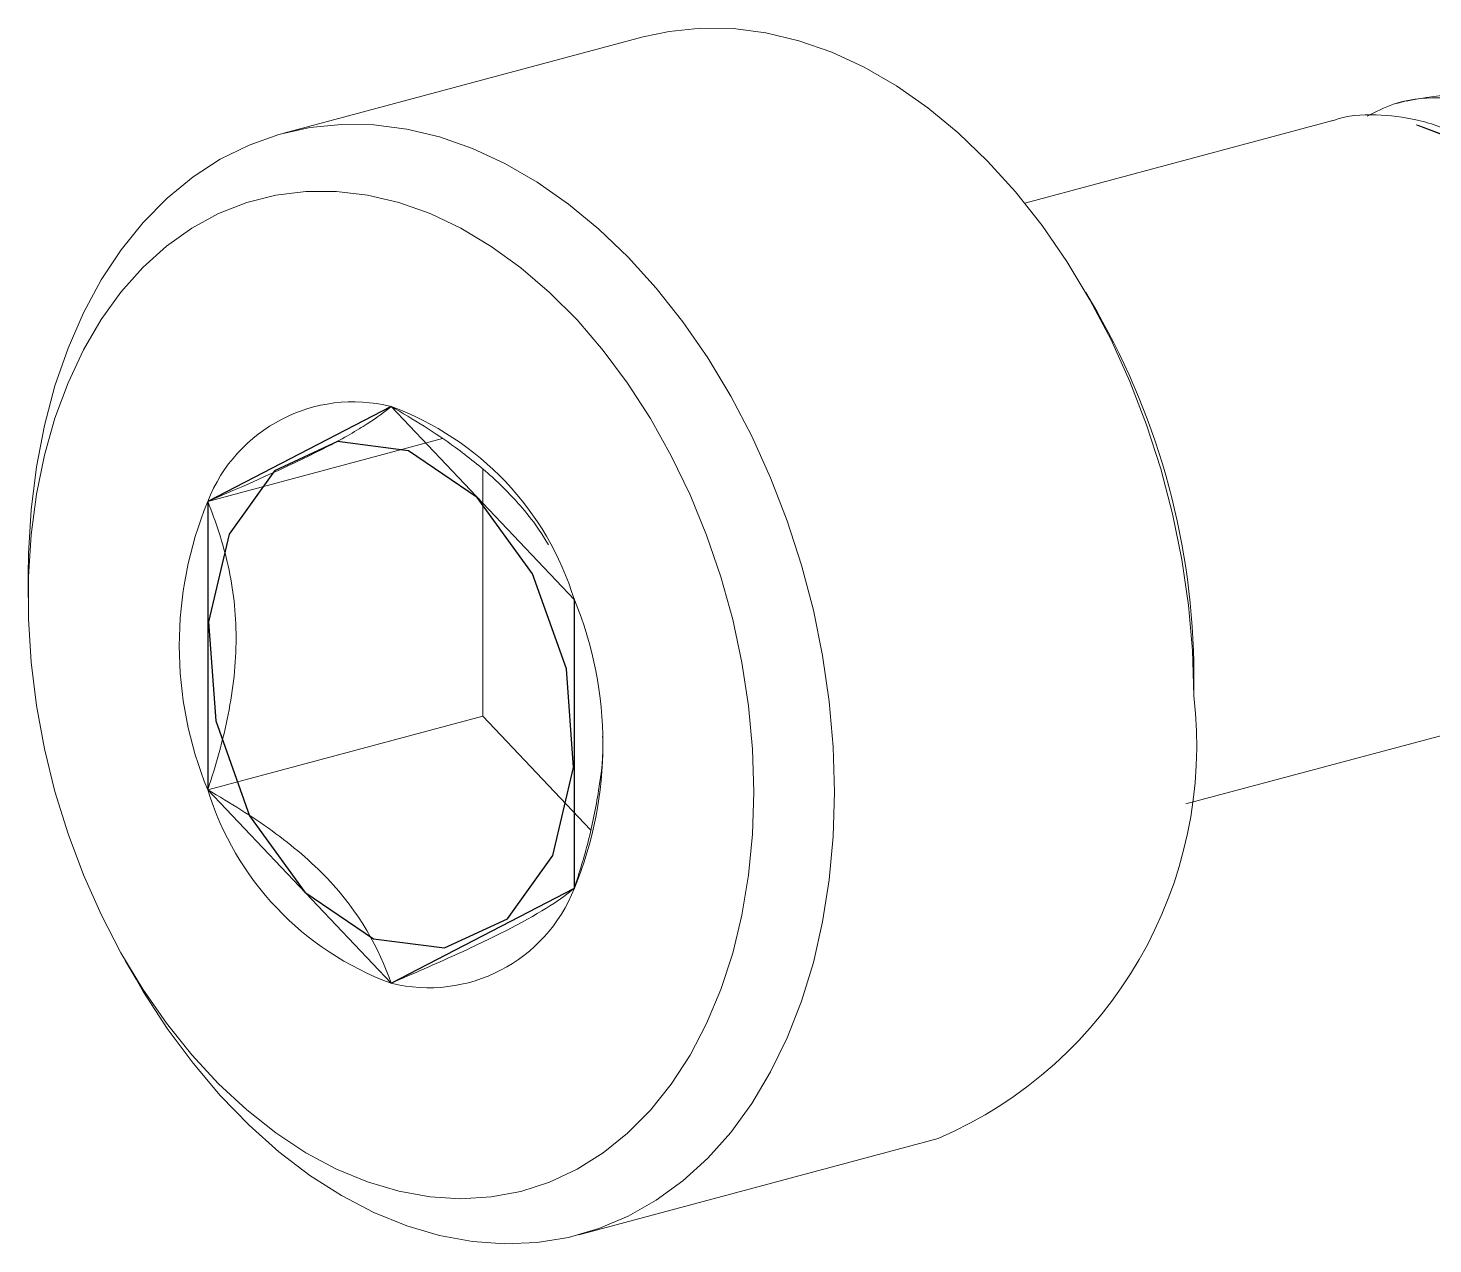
# Model space of a CAD drawing. Header units: millimetres. Extents: x -19.4 to 0.8, y -7.4 to 1.5.
# Drawn here: x -19.43 to -12.65, y -7.38 to -1.52 of the extents above; entities that cross this region are included whole.
import ezdxf

# ---------------------------------------------------------------- set-up
doc = ezdxf.new("R2010")
doc.units = ezdxf.units.MM
doc.linetypes.add('CENTERX2', pattern=[20.32, 12.7, -2.54, 2.54, -2.54])

msp = doc.modelspace()

# ---------------------------------------------------------------- linework, layer by layer
at = {"color": 7, "linetype": 'Continuous', "lineweight": 15}
for p, q in [((-16.4625, -1.5635), (-18.1949, -2.0276)), ((-12.7833, -1.8719), (-12.8275, -1.8837)), ((-13.1368, -1.9666), (-14.6222, -2.3646)), ((-14.2751, -2.8867), (-14.3272, -2.7965)), ((-17.4301, -3.5008), (-18.5616, -3.8039)), ((-17.2357, -3.6493), (-17.2357, -4.8393)), ((-19.4278, -4.163), (-19.4278, -4.2672)), ((-13.8063, -4.7408), (-13.8063, -4.6366)), ((-17.2357, -4.8393), (-18.5616, -5.1945)), ((-17.2357, -4.8393), (-16.7156, -5.3878)), ((-13.8459, -5.2624), (-12.3822, -4.8702)), ((-18.9589, -6.017), (-18.9069, -6.1073)), ((-16.7716, -7.3403), (-15.0391, -6.8761))]:
    msp.add_line(p, q, dxfattribs=at)
at = {"color": 7, "linetype": 'Continuous'}
for p, q in [((-17.6777, -3.3454), (-18.5616, -3.8039)), ((-16.7938, -4.2775), (-17.6777, -3.3454)), ((-18.5616, -3.8039), (-18.5616, -5.1945)), ((-16.7938, -5.6682), (-16.7938, -4.2775)), ((-18.5616, -5.1945), (-17.6777, -6.1267)), ((-17.6777, -6.1267), (-16.7938, -5.6682))]:
    msp.add_line(p, q, dxfattribs=at)
at = {"color": 7, "linetype": 'Continuous', "lineweight": 15, "flags": 128}
for points in [[(-13.8063, -4.7408), (-13.8127, -4.5231), (-13.8321, -4.3034), (-13.8642, -4.0831), (-13.9089, -3.8638), (-13.9659, -3.6468), (-14.0347, -3.4336), (-14.1149, -3.2257), (-14.2061, -3.0243), (-14.3075, -2.831), (-14.4185, -2.6468), (-14.5384, -2.4732), (-14.6664, -2.3112), (-14.8015, -2.1618), (-14.943, -2.0262), (-15.0899, -1.9051), (-15.2411, -1.7995), (-15.3958, -1.71), (-15.5528, -1.6372), (-15.7111, -1.5815), (-15.8697, -1.5434), (-16.0275, -1.5232), (-16.1835, -1.5208), (-16.3366, -1.5365), (-16.4625, -1.5635)], [(-19.4278, -4.163), (-19.4261, -4.0553), (-19.4132, -3.8434), (-19.3874, -3.637), (-19.349, -3.4376), (-19.2981, -3.2465), (-19.2352, -3.065), (-19.1606, -2.8943), (-19.0748, -2.7354), (-18.9785, -2.5895), (-18.8722, -2.4576), (-18.7566, -2.3405), (-18.6326, -2.2389), (-18.5009, -2.1537), (-18.3625, -2.0852), (-18.2182, -2.0341), (-18.069, -2.0006), (-17.9159, -1.985), (-17.76, -1.9873), (-17.6021, -2.0076), (-17.4435, -2.0457), (-17.2852, -2.1013), (-17.1282, -2.1741), (-16.9735, -2.2636), (-16.8223, -2.3693), (-16.6754, -2.4903), (-16.5339, -2.626), (-16.3988, -2.7753), (-16.2708, -2.9373), (-16.1509, -3.111), (-16.0399, -3.2951), (-15.9385, -3.4885), (-15.8474, -3.6898), (-15.7671, -3.8977), (-15.6983, -4.1109), (-15.6413, -4.3279), (-15.5966, -4.5472), (-15.5645, -4.7675), (-15.5451, -4.9872), (-15.5387, -5.2049)], [(-12.6177, -2.0321), (-12.734, -1.9867)], [(-15.9276, -5.2049), (-15.9341, -4.9982), (-15.9534, -4.7895), (-15.9856, -4.5805), (-16.0303, -4.3726), (-16.0872, -4.1674), (-16.1558, -3.9663), (-16.2357, -3.771), (-16.3263, -3.5829), (-16.4269, -3.4033), (-16.5368, -3.2335), (-16.6551, -3.0749), (-16.781, -2.9285), (-16.9135, -2.7956), (-17.0517, -2.677), (-17.1945, -2.5737), (-17.3409, -2.4863), (-17.4897, -2.4157), (-17.64, -2.3622), (-17.7906, -2.3262), (-17.9403, -2.3082), (-18.0881, -2.3081), (-18.2328, -2.3259), (-18.3734, -2.3616), (-18.5089, -2.4149), (-18.6382, -2.4854), (-18.7604, -2.5726), (-18.8746, -2.6757), (-18.9799, -2.7941), (-19.0756, -2.9269), (-19.1609, -3.0731), (-19.2353, -3.2316), (-19.2981, -3.4013), (-19.3489, -3.5808), (-19.3874, -3.7688), (-19.4132, -3.9641), (-19.4261, -4.165), (-19.4261, -4.3702), (-19.4132, -4.5781), (-19.3874, -4.7871), (-19.3489, -4.9958), (-19.2981, -5.2026), (-19.2353, -5.4059), (-19.1609, -5.6042), (-19.0756, -5.7961), (-18.9799, -5.9802), (-18.8746, -6.155), (-18.7604, -6.3194), (-18.6382, -6.472), (-18.5089, -6.6118), (-18.3734, -6.7376), (-18.2328, -6.8487), (-18.0881, -6.9441), (-17.9403, -7.0232), (-17.7906, -7.0854), (-17.64, -7.1301), (-17.4897, -7.1571), (-17.3409, -7.1662), (-17.1945, -7.1573), (-17.0517, -7.1305), (-16.9135, -7.086), (-16.781, -7.024), (-16.6551, -6.9451), (-16.5368, -6.8499), (-16.4269, -6.739), (-16.3263, -6.6133), (-16.2357, -6.4737), (-16.1558, -6.3212), (-16.0872, -6.157), (-16.0303, -5.9822), (-15.9856, -5.7983), (-15.9534, -5.6064), (-15.9341, -5.4082), (-15.9276, -5.2049)], [(-15.5387, -5.2049), (-15.5451, -5.4191), (-15.5645, -5.6285), (-15.5966, -5.8315), (-15.6413, -6.0269), (-15.6983, -6.2134), (-15.7671, -6.3897), (-15.8474, -6.5546), (-15.9385, -6.7071), (-16.0399, -6.8461), (-16.1509, -6.9708), (-16.2708, -7.0802), (-16.3988, -7.1737), (-16.5339, -7.2506), (-16.6754, -7.3104), (-16.8223, -7.3528), (-16.9735, -7.3773), (-17.1282, -7.384), (-17.2852, -7.3727), (-17.4435, -7.3435), (-17.6021, -7.2966), (-17.76, -7.2323), (-17.9159, -7.1511), (-18.069, -7.0534), (-18.2182, -6.94), (-18.3625, -6.8115), (-18.5009, -6.6689), (-18.6326, -6.5131), (-18.7566, -6.3451), (-18.8722, -6.1661), (-18.9069, -6.1073)]]:
    msp.add_lwpolyline(points, dxfattribs=at)
at = {"color": 7, "linetype": 'CENTERX2', "flags": 128}
msp.add_lwpolyline([(-16.8324, -4.6104), (-16.9956, -4.1527), (-17.2627, -3.7839), (-17.593, -3.56), (-17.9361, -3.5151), (-18.2399, -3.6561), (-18.4581, -3.9616), (-18.5575, -4.3849), (-18.5229, -4.8617), (-18.3597, -5.3194), (-18.0926, -5.6882), (-17.7624, -5.9121), (-17.4192, -5.957), (-17.1155, -5.8159), (-16.8972, -5.5105), (-16.7979, -5.0872), (-16.8324, -4.6104)], dxfattribs=at)
at = {"color": 7, "linetype": 'Continuous', "lineweight": 15}
for centre, radius, start, end in [((-17.357, -4.6501), 3.5508, 0.21867, 29.77725), ((-17.8594, -4.0764), 0.7532, 76.03997, 158.79495), ((-18.1759, -4.7031), 1.4462, 17.11179, 69.84591), ((-16.8712, -4.4992), 1.8277, 157.64029, 202.35971), ((-18.4841, -4.9728), 1.8277, 337.64029, 22.35971), ((-15.8614, -4.9778), 2.0688, 293.42029, 6.57821), ((-17.1794, -4.769), 1.4462, 197.11179, 249.84591), ((-17.496, -5.3957), 0.7532, 256.03997, 338.79495)]:
    msp.add_arc(centre, radius, start, end, dxfattribs=at)
for points, knots in [([(-12.0461, -4.7548), (-11.9832, -4.7505), (-11.8552, -4.7418), (-11.6811, -4.6559), (-11.5297, -4.5203), (-11.4096, -4.3391), (-11.322, -4.1202), (-11.2719, -3.8682), (-11.2624, -3.5895), (-11.2953, -3.2994), (-11.3677, -3.0146), (-11.4749, -2.7434), (-11.6166, -2.4923), (-11.791, -2.2685), (-11.9903, -2.085), (-12.2027, -1.9524), (-12.4187, -1.8727), (-12.6339, -1.849), (-12.8223, -1.8704), (-12.9285, -1.924), (-12.9703, -1.945)], [0, 0, 0, 0, 0.056043, 0.114002, 0.171574, 0.22765, 0.282491, 0.33918, 0.39701, 0.45484, 0.511529, 0.566371, 0.622446, 0.680018, 0.737977, 0.795168, 0.850524, 0.905879, 0.96307, 1, 1, 1, 1]), ([(-11.8306, -4.7203), (-11.8257, -4.7197), (-11.7567, -4.7113), (-11.6378, -4.6409), (-11.4853, -4.5093), (-11.3654, -4.327), (-11.2778, -4.1084), (-11.2277, -3.8563), (-11.2182, -3.5776), (-11.2511, -3.2875), (-11.3235, -3.0027), (-11.4307, -2.7316), (-11.5724, -2.4804), (-11.7468, -2.2567), (-11.9461, -2.0733), (-12.1586, -1.9403), (-12.3742, -1.862), (-12.5853, -1.8336), (-12.718, -1.8607), (-12.7829, -1.8739)], [0, 0, 0, 0, 0.004808, 0.068708, 0.132181, 0.194005, 0.254467, 0.316968, 0.380725, 0.444482, 0.506983, 0.567446, 0.629269, 0.692742, 0.756643, 0.819695, 0.880725, 0.941755, 1, 1, 1, 1]), ([(-12.1841, -4.815), (-12.1793, -4.8144), (-12.1103, -4.806), (-11.9913, -4.7356), (-11.8389, -4.604), (-11.719, -4.4218), (-11.6314, -4.2031), (-11.5813, -3.951), (-11.5718, -3.6723), (-11.6047, -3.3822), (-11.6771, -3.0974), (-11.7842, -2.8263), (-11.9259, -2.5751), (-12.1004, -2.3514), (-12.2997, -2.1679), (-12.512, -2.0355), (-12.7242, -1.9564), (-12.9302, -1.935), (-13.0691, -1.9401), (-13.134, -1.9665), (-13.1365, -1.9675)], [0, 0, 0, 0, 0.004808, 0.068708, 0.132181, 0.194004, 0.254467, 0.316967, 0.380724, 0.444482, 0.506982, 0.567445, 0.629268, 0.692741, 0.756641, 0.819694, 0.880723, 0.938265, 0.997666, 1, 1, 1, 1]), ([(-12.2877, -4.8347), (-12.2628, -4.8324), (-12.1734, -4.8239), (-12.0351, -4.7491), (-11.8832, -4.6155), (-11.7631, -4.4337), (-11.6756, -4.2149), (-11.6255, -3.9629), (-11.616, -3.6842), (-11.6489, -3.3941), (-11.7213, -3.1093), (-11.8284, -2.8381), (-11.9679, -2.5909), (-12.1363, -2.3731), (-12.3253, -2.1958), (-12.5272, -2.0604), (-12.6657, -2.0111), (-12.734, -1.9867)], [0, 0, 0, 0, 0.027589, 0.099422, 0.170774, 0.240272, 0.30824, 0.378498, 0.45017, 0.521842, 0.5921, 0.660068, 0.729566, 0.797658, 0.866247, 0.934084, 1, 1, 1, 1]), ([(-17.6777, -3.3454), (-17.7069, -3.3706), (-17.7436, -3.3981), (-17.8414, -3.461), (-17.9043, -3.4972), (-18.1352, -3.6172), (-18.3424, -3.7104), (-18.5616, -3.8039)], [0, 0, 0, 0, 0.25, 0.25, 0.5, 0.5, 1, 1, 1, 1]), ([(-16.9191, -4.0124), (-16.9322, -3.9903), (-16.9677, -3.9304), (-17.0542, -3.8195), (-17.1877, -3.6819), (-17.3515, -3.5515), (-17.5173, -3.4394), (-17.6241, -3.3768), (-17.6777, -3.3454)], [0, 0, 0, 0, 0.088594, 0.240312, 0.448571, 0.663789, 0.831125, 1, 1, 1, 1]), ([(-18.5616, -5.1945), (-18.522, -5.0762), (-18.4873, -4.9535), (-18.4387, -4.7081), (-18.4248, -4.585), (-18.4248, -4.3401), (-18.4387, -4.2247), (-18.4874, -4.0048), (-18.5221, -3.9009), (-18.5616, -3.8039)], [0, 0, 0, 0, 0.25, 0.25, 0.5, 0.5, 0.75, 0.75, 1, 1, 1, 1]), ([(-16.7938, -5.6682), (-16.7701, -5.5936), (-16.7211, -5.4391), (-16.6738, -5.1966), (-16.6517, -5.0235), (-16.6575, -4.9394), (-16.6577, -4.9364)], [0, 0, 0, 0, 0.3112407, 0.6444532, 0.9875175, 1, 1, 1, 1]), ([(-18.5616, -5.1945), (-18.4526, -5.2567), (-18.3481, -5.3221), (-18.1534, -5.4634), (-18.0619, -5.5409), (-17.8298, -5.7849), (-17.7364, -5.9587), (-17.6777, -6.1267)], [0, 0, 0, 0, 0.25, 0.25, 0.5, 0.5, 1, 1, 1, 1]), ([(-17.6777, -6.1267), (-17.5687, -6.0801), (-17.4642, -6.0344), (-17.2695, -5.9456), (-17.178, -5.9017), (-16.9459, -5.7815), (-16.8525, -5.7187), (-16.7938, -5.6682)], [0, 0, 0, 0, 0.25, 0.25, 0.5, 0.5, 1, 1, 1, 1])]:
    msp.add_open_spline(points, degree=3, knots=knots, dxfattribs=at)

doc.saveas('drawing.dxf')
